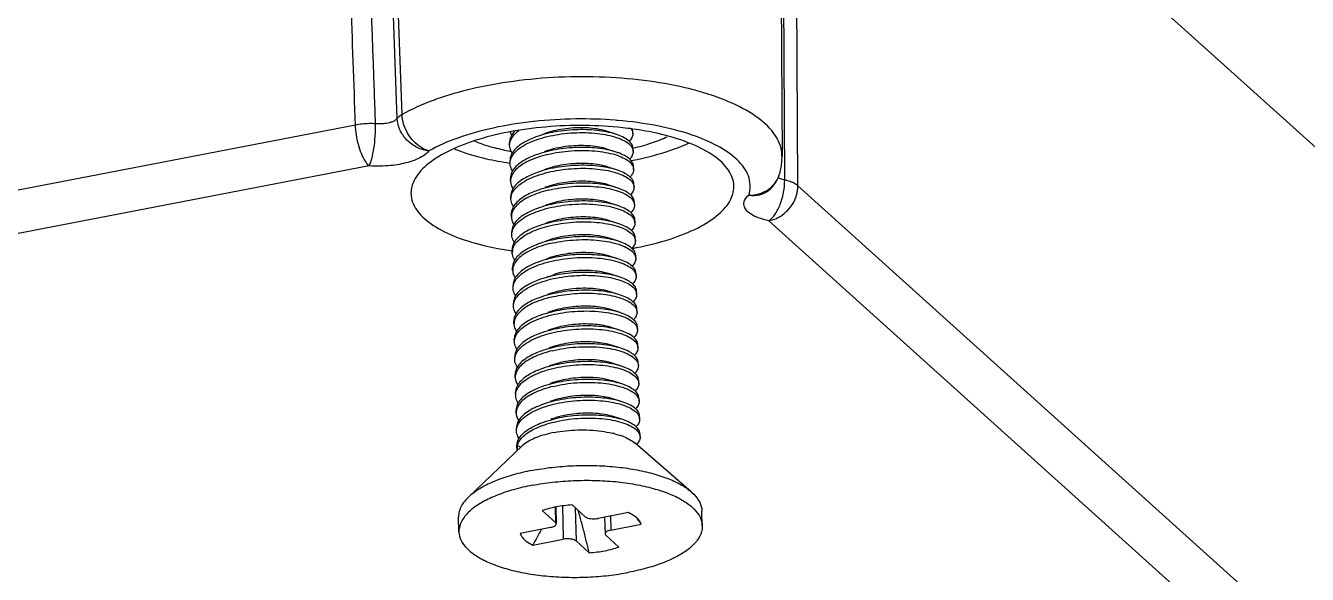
# Model space of a CAD drawing. Header units: millimetres. Extents: x 306 to 1885, y 393 to 1000.
# Drawn here: x 881.48 to 920.96, y 616.7 to 633.63 of the extents above; entities that cross this region are included whole.
import ezdxf

# ---------------------------------------------------------------- set-up
doc = ezdxf.new("R2010")
doc.units = ezdxf.units.MM

# ---------------------------------------------------------------- blocks, each defined once
blk = doc.blocks.new('u51')
at = {"color": 7}
for p, q in [((-60.57, 60.018), (-23.18, 26.302)), ((-61.465, 58.94), (-24.075, 25.224)), ((-61.33, 43.255), (-24.003, 9.597)), ((-10.868, 24.609), (52.656, 36.848)), ((-18.564, 36.363), (-18.159, 35.998)), ((-17.242, 36.175), (-17.646, 36.539)), ((-18.122, 35.441), (-18.135, 35.952)), ((-17.217, 35.148), (-17.242, 36.175)), ((-15.912, 36.301), (-16.847, 36.121)), ((-16.823, 35.095), (-16.847, 36.121)), ((-16.451, 35.763), (-15.516, 35.943)), ((-21.132, 35.71), (-21.121, 35.251)), ((-18.316, 35.838), (-19.251, 35.658)), ((-19.251, 35.658), (-19.203, 35.567)), ((-18.305, 35.405), (-18.316, 35.838)), ((-16.619, 35.129), (-16.631, 35.648)), ((-16.596, 35.134), (-16.607, 35.602)), ((-16.203, 35.238), (-16.607, 35.602)), ((-13.634, 35.891), (-13.623, 35.432)), ((-10.449, 23.35), (53.074, 35.59)), ((-18.854, 35.3), (-17.919, 35.48)), ((-17.525, 35.426), (-17.12, 35.061)), ((-13.925, 34.824), (-15.581, 33.246)), ((-20.79, 34.659), (-19.06, 33.162)), ((-15.435, 33.23), (-15.538, 33.287)), ((-15.439, 33.381), (-15.435, 33.23)), ((-15.425, 33.395), (-15.421, 33.244)), ((-19.215, 32.969), (-19.213, 32.877)), ((-15.41, 32.785), (-15.408, 32.694)), ((-19.202, 32.419), (-19.2, 32.327)), ((-18.679, 32.434), (-18.391, 32.341)), ((-15.397, 32.235), (-15.394, 32.144)), ((-19.189, 31.868), (-19.187, 31.777)), ((-18.665, 31.884), (-18.377, 31.791)), ((-15.383, 31.685), (-15.381, 31.593)), ((-19.176, 31.318), (-19.173, 31.227)), ((-18.652, 31.334), (-18.364, 31.24)), ((-15.37, 31.135), (-15.368, 31.043)), ((-19.162, 30.768), (-19.16, 30.676)), ((-18.639, 30.784), (-18.351, 30.69)), ((-15.357, 30.585), (-15.354, 30.493)), ((-19.149, 30.218), (-19.147, 30.126)), ((-18.625, 30.234), (-18.338, 30.14)), ((-15.343, 30.035), (-15.341, 29.943)), ((-19.136, 29.668), (-19.133, 29.576)), ((-18.612, 29.684), (-18.324, 29.59)), ((-15.33, 29.484), (-15.328, 29.393)), ((-19.122, 29.118), (-19.12, 29.026)), ((-18.599, 29.134), (-18.369, 29.072)), ((-18.599, 29.134), (-18.311, 29.04)), ((-18.311, 29.04), (-18.105, 28.986)), ((-15.317, 28.934), (-15.315, 28.843)), ((-19.109, 28.568), (-19.107, 28.476)), ((-18.586, 28.583), (-18.298, 28.49)), ((-15.304, 28.384), (-15.301, 28.292)), ((-19.096, 28.017), (-19.094, 27.926)), ((-18.572, 28.033), (-18.285, 27.94)), ((-15.3, 27.637), (-15.288, 27.742)), ((-15.29, 27.834), (-15.288, 27.742)), ((-19.083, 27.467), (-19.08, 27.376)), ((-18.559, 27.483), (-18.271, 27.389)), ((-15.277, 27.273), (-15.275, 27.192)), ((-19.069, 26.917), (-19.067, 26.825)), ((-18.546, 26.933), (-18.258, 26.839)), ((-15.27, 27.224), (-15.287, 27.226)), ((-15.264, 26.734), (-15.262, 26.642)), ((-19.056, 26.367), (-19.054, 26.275)), ((-18.532, 26.383), (-18.245, 26.289)), ((-15.25, 26.184), (-15.248, 26.092)), ((-19.043, 25.817), (-19.041, 25.725)), ((-18.519, 25.833), (-18.231, 25.739)), ((-23.195, 25.351), (-23.197, 25.349)), ((-18.506, 25.283), (-18.218, 25.189)), ((-15.237, 25.633), (-15.235, 25.542)), ((-24.075, 25.224), (-24.003, 9.597)), ((-23.669, 25.043), (-23.597, 9.421)), ((-19.029, 25.267), (-19.027, 25.175)), ((-15.224, 25.083), (-15.222, 24.992)), ((-19.016, 24.717), (-19.014, 24.625)), ((-18.493, 24.732), (-18.205, 24.639)), ((-15.196, 24.52), (-15.213, 24.522)), ((-15.211, 24.533), (-15.208, 24.441)), ((-23.508, 8.7), (-23.588, 24.31)), ((-19.003, 24.166), (-19.001, 24.075)), ((-18.479, 24.182), (-18.192, 24.089)), ((-15.197, 23.983), (-15.195, 23.891)), ((-18.99, 23.616), (-18.987, 23.525)), ((-18.466, 23.632), (-18.178, 23.538)), ((-15.952, 23.238), (-15.927, 23.241)), ((-11.882, 23.027), (-11.318, 7.329)), ((-11.734, 23.144), (-11.164, 7.451))]:
    blk.add_line(p, q, dxfattribs=at)
for centre, radius, start, end in [((-27.315, 42.203), 12.84, 330.1641, 332.6315), ((-12.409, 40.504), 8.384, 215.3131, 216.0041), ((-12.502, 40.437), 8.27, 216.0046, 216.5037), ((-12.569, 40.387), 8.186, 216.5039, 216.8218), ((-15.783, 33.235), 0.362, 358.7368, 1.3189), ((-18.907, 32.998), 0.312, 201.8932, 210.0636), ((-17.943, 34.872), 2.06, 248.3206, 249.9159), ((-17.665, 35.778), 3.009, 255.6161, 256.6599), ((-15.771, 32.225), 0.374, 348.0734, 1.5896), ((-18.88, 31.898), 0.312, 201.8821, 210.0365), ((-15.744, 31.125), 0.374, 348.0734, 1.5896), ((-15.704, 29.474), 0.374, 348.0734, 1.5896), ((-18.836, 29.136), 0.288, 201.6256, 205.431), ((-15.798, 27.868), 0.515, 331.8524, 334.5574), ((-15.665, 27.824), 0.374, 348.0734, 1.5896), ((-15.67, 27.275), 0.392, 347.9379, 1.2358), ((-17.126, 16.857), 10.459, 100.0587, 100.9044), ((-15.662, 27.274), 0.385, 345.6015, 347.9217), ((-15.649, 27.182), 0.374, 353.368, 359.3478), ((-15.659, 27.182), 0.384, 359.3305, 1.5277), ((-18.761, 26.946), 0.312, 201.8932, 210.0636), ((-15.625, 26.173), 0.374, 348.0734, 1.5896), ((-18.734, 25.846), 0.312, 201.8821, 210.0365), ((-22.546, 24.59), 0.999, 130.4975, 162.7717), ((-15.598, 25.073), 0.374, 348.0734, 1.5896), ((-17.073, 14.43), 10.186, 100.513, 100.9057), ((-16.548, 16.966), 7.311, 79.0906, 79.6427), ((-17.291, 16.87), 7.391, 103.1867, 103.3484), ((-18.655, 23.66), 0.342, 211.2106, 212.9451), ((-17.449, 35.926), 12.765, 265.1464, 265.5092), ((-18.471, 31.366), 9.41, 253.3476, 255.9626)]:
    blk.add_arc(centre, radius, start, end, dxfattribs=at)
for points, start_tangent, end_tangent in [([(-21.132, 35.71), (-21.107, 35.897), (-20.976, 36.155), (-20.735, 36.402), (-20.392, 36.631), (-19.958, 36.834), (-19.446, 37.006), (-18.871, 37.142)], (-0.020569, 0.999788), (0.981939, 0.189198)), ([(-13.634, 35.891), (-13.641, 35.964), (-13.736, 36.22), (-13.942, 36.463), (-14.253, 36.686), (-14.658, 36.882), (-15.147, 37.045), (-15.703, 37.171), (-16.311, 37.254), (-16.951, 37.294), (-17.604, 37.288), (-18.251, 37.237), (-18.871, 37.142)], (-0.020569, 0.999788), (-0.981939, -0.189198)), ([(-18.132, 36.475), (-18.357, 36.424), (-18.564, 36.363)], (-0.981939, -0.189198), (-0.946684, -0.322163)), ([(-17.646, 36.539), (-17.893, 36.514), (-18.132, 36.475)], (-0.997093, -0.076193), (-0.981939, -0.189198)), ([(-17.646, 36.539), (-17.603, 36.354), (-17.558, 36.168), (-17.512, 35.983), (-17.465, 35.798), (-17.417, 35.614), (-17.368, 35.432), (-17.318, 35.25), (-17.314, 35.235)], (0.224504, -0.974473), (0.272885, -0.962047)), ([(-18.316, 35.838), (-18.236, 35.859), (-18.177, 35.889), (-18.142, 35.925), (-18.135, 35.952)], (0.981939, 0.189198), (0.001647, 0.999999)), ([(-18.135, 35.952), (-18.136, 35.962), (-18.159, 35.998)], (0.001647, 0.999999), (-0.742655, 0.669674)), ([(-17.242, 36.175), (-17.191, 36.144), (-17.119, 36.122), (-17.032, 36.11), (-16.938, 36.109), (-16.847, 36.121)], (0.742655, -0.669674), (0.981939, 0.189198)), ([(-15.516, 35.943), (-15.592, 36.072), (-15.726, 36.193), (-15.912, 36.301)], (-0.335056, 0.942198), (-0.902798, 0.430064)), ([(-15.895, 34.459), (-16.515, 34.364), (-17.162, 34.313), (-17.815, 34.307), (-18.455, 34.346), (-19.063, 34.43), (-19.619, 34.555), (-20.108, 34.718), (-20.514, 34.914), (-20.824, 35.137), (-21.03, 35.38), (-21.126, 35.636), (-21.132, 35.71)], (-0.981939, -0.189198), (-0.020569, 0.999788)), ([(-19.203, 35.567), (-19.174, 35.528), (-19.04, 35.408), (-18.854, 35.3)], (0.566774, -0.823873), (0.902798, -0.430064)), ([(-16.451, 35.763), (-16.53, 35.741), (-16.59, 35.711), (-16.624, 35.676), (-16.631, 35.648)], (-0.981939, -0.189198), (-0.001647, -0.999999)), ([(-16.631, 35.648), (-16.63, 35.638), (-16.607, 35.602)], (-0.001647, -0.999999), (0.742655, -0.669674)), ([(-15.895, 34.459), (-15.32, 34.594), (-14.808, 34.766), (-14.374, 34.97), (-14.031, 35.199), (-13.791, 35.446), (-13.659, 35.704), (-13.634, 35.891)], (0.981939, 0.189198), (-0.020569, 0.999788)), ([(-20.79, 34.659), (-20.813, 34.679), (-21.019, 34.922), (-21.115, 35.178), (-21.121, 35.251)], (-0.756202, 0.654338), (-0.020378, 0.999792)), ([(-17.525, 35.426), (-17.575, 35.456), (-17.647, 35.479), (-17.734, 35.491), (-17.828, 35.491), (-17.919, 35.48)], (-0.742655, 0.669674), (-0.981939, -0.189198)), ([(-16.635, 35.125), (-16.409, 35.176), (-16.203, 35.238)], (0.981939, 0.189198), (0.946684, 0.322163)), ([(-13.925, 34.824), (-13.78, 34.987), (-13.648, 35.245), (-13.623, 35.432)], (0.724402, 0.689378), (-0.020378, 0.999792)), ([(-17.12, 35.061), (-16.874, 35.087), (-16.635, 35.125)], (0.997093, 0.076193), (0.981939, 0.189198)), ([(-15.884, 34), (-15.309, 34.136), (-14.797, 34.308), (-14.363, 34.511), (-14.02, 34.74), (-13.925, 34.824)], (0.981939, 0.189198), (0.724402, 0.689378)), ([(-15.884, 34), (-16.504, 33.905), (-17.151, 33.854), (-17.804, 33.848), (-18.444, 33.888), (-19.052, 33.971), (-19.608, 34.097), (-20.097, 34.26), (-20.503, 34.456), (-20.79, 34.659)], (-0.981939, -0.189198), (-0.756202, 0.654338)), ([(-19.215, 32.969), (-19.181, 33.102), (-19.105, 33.201)], (-0.024835, 0.999692), (0.709316, 0.704891)), ([(-16.574, 32.828), (-16.283, 32.897), (-16.023, 32.984), (-15.803, 33.087), (-15.63, 33.203), (-15.581, 33.246)], (0.981939, 0.189198), (0.724754, 0.689007)), ([(-15.435, 33.23), (-15.501, 33.085), (-15.621, 32.945), (-15.795, 32.813), (-16.017, 32.693), (-16.278, 32.59), (-16.566, 32.507)], (-0.248706, -0.968579), (-0.971679, -0.236305)), ([(-15.421, 33.228), (-15.451, 33.083), (-15.554, 32.921), (-15.724, 32.768), (-15.955, 32.63), (-16.175, 32.535)], (-0.021934, -0.999759), (-0.935138, -0.354285)), ([(-19.197, 32.881), (-19.215, 32.969)], (-0.371672, 0.928364), (-0.024835, 0.999692)), ([(-19.213, 32.877), (-19.197, 32.796), (-19.12, 32.678), (-18.981, 32.569), (-18.786, 32.473), (-18.679, 32.434)], (0.03012, -0.999546), (0.951019, -0.309133)), ([(-16.566, 32.507), (-16.922, 32.437), (-17.299, 32.395), (-17.677, 32.384), (-18.033, 32.401), (-18.36, 32.446), (-18.653, 32.517), (-18.893, 32.611), (-19.069, 32.721), (-19.177, 32.841)], (-0.971679, -0.236305), (-0.500036, 0.866005)), ([(-18.704, 32.958), (-18.891, 33.046), (-19.06, 33.162)], (-0.929159, 0.369681), (-0.755997, 0.654575)), ([(-18.412, 32.864), (-18.65, 32.937)], (-0.968626, 0.248523), (-0.939091, 0.343669)), ([(-16.574, 32.828), (-16.929, 32.776), (-17.299, 32.751), (-17.67, 32.756), (-18.028, 32.79), (-18.359, 32.851)], (-0.981939, -0.189198), (-0.972993, 0.230836)), ([(-15.489, 33.017), (-15.454, 32.956), (-15.41, 32.79), (-15.41, 32.785)], (0.561442, -0.827516), (0.023226, -0.99973)), ([(-15.41, 32.785), (-15.419, 32.696)], (0.023226, -0.99973), (-0.209497, -0.977809)), ([(-19.202, 32.419), (-19.173, 32.541), (-19.089, 32.654)], (-0.018776, 0.999824), (0.714572, 0.699562)), ([(-19.183, 32.332), (-19.202, 32.409), (-19.202, 32.419)], (-0.373407, 0.927668), (-0.018776, 0.999824)), ([(-18.679, 32.434), (-18.54, 32.395), (-18.253, 32.337), (-17.934, 32.302), (-17.594, 32.292), (-17.244, 32.308), (-16.897, 32.349), (-16.564, 32.416)], (0.951019, -0.309133), (0.971679, 0.236305)), ([(-18.391, 32.341), (-18.356, 32.33), (-18.115, 32.274), (-17.838, 32.242), (-17.536, 32.235), (-17.225, 32.254), (-16.917, 32.299), (-16.628, 32.37), (-16.456, 32.428)], (0.950694, -0.31013), (0.934339, 0.356385)), ([(-16.175, 32.535), (-16.239, 32.511), (-16.564, 32.416)], (-0.935138, -0.354285), (-0.971679, -0.236305)), ([(-15.419, 32.696), (-15.442, 32.621), (-15.545, 32.46), (-15.713, 32.31), (-15.944, 32.172), (-16.229, 32.052), (-16.553, 31.957)], (-0.209497, -0.977809), (-0.971679, -0.236305)), ([(-16.162, 31.985), (-15.973, 32.065), (-15.747, 32.193), (-15.574, 32.334), (-15.461, 32.485), (-15.41, 32.64), (-15.408, 32.694)], (0.935107, 0.354366), (-0.026622, 0.999646)), ([(-15.397, 32.235), (-15.413, 32.337), (-15.474, 32.464)], (-0.026622, 0.999646), (-0.556889, 0.830587)), ([(-19.2, 32.327), (-19.184, 32.246), (-19.107, 32.128), (-18.968, 32.019), (-18.772, 31.923), (-18.665, 31.884)], (0.03012, -0.999546), (0.951019, -0.309133)), ([(-19.189, 31.868), (-19.189, 31.87), (-19.154, 32.002), (-19.075, 32.104)], (-0.025258, 0.999681), (0.715063, 0.69906)), ([(-19.155, 32.278), (-19.183, 32.332)], (-0.539886, 0.841738), (-0.373407, 0.927668)), ([(-16.553, 31.957), (-16.904, 31.888), (-17.269, 31.846), (-17.638, 31.833), (-17.994, 31.849), (-18.324, 31.892), (-18.617, 31.96), (-18.857, 32.05), (-19.039, 32.157), (-19.155, 32.278)], (-0.971679, -0.236305), (-0.539886, 0.841738)), ([(-16.551, 31.865), (-16.244, 31.955), (-16.162, 31.985)], (0.971679, 0.236305), (0.935107, 0.354366)), ([(-16.54, 31.407), (-16.232, 31.496), (-15.961, 31.607), (-15.736, 31.734), (-15.563, 31.875), (-15.45, 32.026), (-15.405, 32.147)], (0.971679, 0.236305), (0.20539, 0.97868)), ([(-16.148, 31.434), (-15.959, 31.515), (-15.734, 31.642), (-15.561, 31.784), (-15.448, 31.934), (-15.397, 32.09), (-15.394, 32.144)], (0.935107, 0.354366), (-0.026622, 0.999646)), ([(-19.17, 31.781), (-19.189, 31.868)], (-0.371518, 0.928426), (-0.025258, 0.999681)), ([(-19.186, 31.777), (-19.171, 31.696), (-19.093, 31.578), (-18.955, 31.468), (-18.759, 31.373), (-18.652, 31.334)], (0.03012, -0.999546), (0.951019, -0.309133)), ([(-16.54, 31.407), (-16.894, 31.337), (-17.271, 31.295), (-17.648, 31.283), (-18.004, 31.301), (-18.333, 31.346), (-18.627, 31.417), (-18.868, 31.511), (-19.043, 31.621), (-19.151, 31.741)], (-0.971679, -0.236305), (-0.499649, 0.866228)), ([(-18.665, 31.884), (-18.527, 31.844), (-18.24, 31.787), (-17.92, 31.752), (-17.58, 31.742), (-17.231, 31.758), (-16.884, 31.799), (-16.551, 31.865)], (0.951019, -0.309133), (0.971679, 0.236305)), ([(-18.377, 31.791), (-18.238, 31.752), (-17.98, 31.706), (-17.69, 31.685), (-17.382, 31.69), (-17.071, 31.721), (-16.77, 31.778), (-16.492, 31.859), (-16.443, 31.877)], (0.950356, -0.311166), (0.934514, 0.355927)), ([(-15.392, 31.595), (-15.414, 31.524), (-15.516, 31.362), (-15.683, 31.212), (-15.915, 31.073), (-16.202, 30.952), (-16.526, 30.857)], (-0.209285, -0.977855), (-0.971679, -0.236305)), ([(-16.135, 30.884), (-15.946, 30.965), (-15.72, 31.092), (-15.548, 31.234), (-15.434, 31.384), (-15.384, 31.54), (-15.381, 31.593)], (0.935107, 0.354366), (-0.026622, 0.999646)), ([(-15.46, 31.913), (-15.429, 31.859), (-15.384, 31.693), (-15.383, 31.685)], (0.554944, -0.831888), (0.022543, -0.999746)), ([(-15.383, 31.685), (-15.392, 31.595)], (0.022543, -0.999746), (-0.209285, -0.977855)), ([(-19.175, 31.318), (-19.147, 31.441), (-19.062, 31.554)], (-0.019024, 0.999819), (0.71447, 0.699666)), ([(-19.157, 31.231), (-19.175, 31.309), (-19.175, 31.318)], (-0.373354, 0.927689), (-0.019024, 0.999819)), ([(-19.173, 31.227), (-19.157, 31.146), (-19.08, 31.027), (-18.941, 30.918), (-18.746, 30.822), (-18.639, 30.784)], (0.03012, -0.999546), (0.951019, -0.309133)), ([(-19.129, 31.178), (-19.157, 31.231)], (-0.537561, 0.843225), (-0.373354, 0.927689)), ([(-18.652, 31.334), (-18.514, 31.294), (-18.226, 31.236), (-17.907, 31.202), (-17.567, 31.192), (-17.217, 31.207), (-16.87, 31.249), (-16.537, 31.315)], (0.951019, -0.309133), (0.971679, 0.236305)), ([(-18.364, 31.24), (-18.349, 31.236), (-18.112, 31.178), (-17.838, 31.143), (-17.538, 31.134), (-17.227, 31.15), (-16.918, 31.194), (-16.627, 31.262), (-16.43, 31.327)], (0.950619, -0.310361), (0.934332, 0.356403)), ([(-16.537, 31.315), (-16.23, 31.405), (-16.148, 31.434)], (0.971679, 0.236305), (0.935107, 0.354366)), ([(-15.37, 31.135), (-15.386, 31.237), (-15.448, 31.364)], (-0.026622, 0.999646), (-0.556889, 0.830587)), ([(-19.162, 30.768), (-19.128, 30.901), (-19.049, 31.004)], (-0.02373, 0.999718), (0.715144, 0.698977)), ([(-16.526, 30.857), (-16.877, 30.788), (-17.243, 30.746), (-17.614, 30.733), (-17.97, 30.749), (-18.3, 30.792), (-18.592, 30.86), (-18.832, 30.95), (-19.013, 31.057), (-19.129, 31.178)], (-0.971679, -0.236305), (-0.537561, 0.843225)), ([(-16.524, 30.765), (-16.217, 30.855), (-16.135, 30.884)], (0.971679, 0.236305), (0.935107, 0.354366)), ([(-16.513, 30.307), (-16.206, 30.396), (-15.935, 30.506), (-15.709, 30.634), (-15.537, 30.775), (-15.423, 30.926), (-15.378, 31.047)], (0.971679, 0.236305), (0.20539, 0.97868)), ([(-16.122, 30.334), (-15.933, 30.415), (-15.707, 30.542), (-15.535, 30.683), (-15.421, 30.834), (-15.37, 30.99), (-15.368, 31.043)], (0.935107, 0.354366), (-0.026622, 0.999646)), ([(-15.434, 30.813), (-15.405, 30.764), (-15.357, 30.598), (-15.357, 30.585)], (0.554887, -0.831926), (0.021636, -0.999766)), ([(-19.143, 30.681), (-19.162, 30.768)], (-0.371985, 0.928239), (-0.02373, 0.999718)), ([(-19.16, 30.676), (-19.144, 30.596), (-19.067, 30.477), (-18.928, 30.368), (-18.733, 30.272), (-18.625, 30.234)], (0.03012, -0.999546), (0.951019, -0.309133)), ([(-19.149, 30.218), (-19.119, 30.343), (-19.036, 30.453)], (-0.021225, 0.999775), (0.714656, 0.699476)), ([(-19.121, 30.637), (-19.143, 30.681)], (-0.512022, 0.858972), (-0.371985, 0.928239)), ([(-16.513, 30.307), (-16.866, 30.237), (-17.239, 30.195), (-17.611, 30.183), (-17.963, 30.199), (-18.294, 30.243), (-18.59, 30.314), (-18.833, 30.407), (-19.011, 30.516), (-19.121, 30.637)], (-0.971679, -0.236305), (-0.512022, 0.858972)), ([(-18.639, 30.784), (-18.5, 30.744), (-18.213, 30.686), (-17.894, 30.651), (-17.554, 30.642), (-17.204, 30.657), (-16.857, 30.699), (-16.524, 30.765)], (0.951019, -0.309133), (0.971679, 0.236305)), ([(-18.351, 30.69), (-18.233, 30.657), (-17.978, 30.609), (-17.69, 30.586), (-17.384, 30.588), (-17.072, 30.617), (-16.77, 30.672), (-16.49, 30.751), (-16.417, 30.777)], (0.950453, -0.310869), (0.934488, 0.355994)), ([(-15.365, 30.495), (-15.385, 30.429), (-15.484, 30.268), (-15.652, 30.115), (-15.885, 29.974), (-16.174, 29.852), (-16.5, 29.756)], (-0.208912, -0.977934), (-0.971679, -0.236305)), ([(-16.108, 29.784), (-15.919, 29.864), (-15.694, 29.992), (-15.521, 30.133), (-15.408, 30.284), (-15.357, 30.439), (-15.355, 30.493)], (0.935107, 0.354366), (-0.026622, 0.999646)), ([(-15.357, 30.585), (-15.365, 30.495)], (0.021636, -0.999766), (-0.208912, -0.977934)), ([(-19.13, 30.131), (-19.149, 30.213), (-19.149, 30.218)], (-0.372764, 0.927926), (-0.021225, 0.999775)), ([(-19.146, 30.126), (-19.131, 30.046), (-19.054, 29.927), (-18.915, 29.818), (-18.719, 29.722), (-18.612, 29.684)], (0.03012, -0.999546), (0.951019, -0.309133)), ([(-19.106, 30.083), (-19.13, 30.131)], (-0.523222, 0.852196), (-0.372764, 0.927926)), ([(-16.5, 29.756), (-16.851, 29.687), (-17.222, 29.645), (-17.596, 29.633), (-17.954, 29.649), (-18.282, 29.693), (-18.572, 29.762), (-18.812, 29.853), (-18.992, 29.961), (-19.106, 30.083)], (-0.971679, -0.236305), (-0.523222, 0.852196)), ([(-18.625, 30.234), (-18.487, 30.194), (-18.2, 30.136), (-17.881, 30.101), (-17.54, 30.091), (-17.191, 30.107), (-16.844, 30.149), (-16.511, 30.215)], (0.951019, -0.309133), (0.971679, 0.236305)), ([(-18.338, 30.14), (-18.109, 30.082), (-17.837, 30.045), (-17.539, 30.033), (-17.229, 30.048), (-16.919, 30.088), (-16.625, 30.154), (-16.403, 30.227)], (0.95046, -0.310847), (0.934349, 0.35636)), ([(-16.511, 30.215), (-16.204, 30.304), (-16.122, 30.334)], (0.971679, 0.236305), (0.935107, 0.354366)), ([(-15.42, 30.263), (-15.383, 30.196), (-15.343, 30.035)], (0.555306, -0.831646), (0.024318, -0.999704)), ([(-15.343, 30.035), (-15.352, 29.945)], (0.024318, -0.999704), (-0.209741, -0.977757)), ([(-19.136, 29.668), (-19.102, 29.799), (-19.022, 29.903)], (-0.022904, 0.999738), (0.715168, 0.698953)), ([(-19.117, 29.581), (-19.136, 29.666), (-19.136, 29.668)], (-0.372234, 0.928139), (-0.022904, 0.999738)), ([(-18.612, 29.684), (-18.474, 29.644), (-18.187, 29.586), (-17.867, 29.551), (-17.527, 29.541), (-17.178, 29.557), (-16.83, 29.598), (-16.498, 29.665)], (0.951019, -0.309133), (0.971679, 0.236305)), ([(-18.324, 29.59), (-18.228, 29.562), (-17.976, 29.512), (-17.691, 29.487), (-17.386, 29.486), (-17.074, 29.513), (-16.77, 29.565), (-16.487, 29.642), (-16.39, 29.677)], (0.950558, -0.310548), (0.934448, 0.356101)), ([(-16.498, 29.665), (-16.19, 29.754), (-16.108, 29.784)], (0.971679, 0.236305), (0.935107, 0.354366)), ([(-15.352, 29.945), (-15.377, 29.867), (-15.481, 29.707), (-15.651, 29.555), (-15.883, 29.419), (-16.164, 29.301), (-16.487, 29.206)], (-0.209741, -0.977757), (-0.971679, -0.236305)), ([(-16.095, 29.234), (-15.906, 29.314), (-15.681, 29.442), (-15.508, 29.583), (-15.394, 29.734), (-15.344, 29.889), (-15.341, 29.943)], (0.935107, 0.354366), (-0.026622, 0.999646)), ([(-15.33, 29.484), (-15.347, 29.586), (-15.408, 29.714)], (-0.026622, 0.999646), (-0.556889, 0.830587)), ([(-19.133, 29.576), (-19.13, 29.543), (-19.082, 29.429), (-18.978, 29.321), (-18.821, 29.223), (-18.616, 29.139), (-18.599, 29.134)], (0.018176, -0.999835), (0.951069, -0.308978)), ([(-19.122, 29.118), (-19.122, 29.138), (-19.08, 29.265), (-19.009, 29.353)], (-0.031888, 0.999491), (0.713761, 0.700389)), ([(-19.094, 29.534), (-19.117, 29.581)], (-0.518123, 0.855306), (-0.372234, 0.928139)), ([(-16.487, 29.206), (-16.839, 29.137), (-17.21, 29.095), (-17.579, 29.083), (-17.93, 29.098), (-18.261, 29.142), (-18.558, 29.212), (-18.802, 29.304), (-18.981, 29.413), (-19.094, 29.534)], (-0.971679, -0.236305), (-0.518123, 0.855306)), ([(-16.484, 29.115), (-16.177, 29.204), (-16.095, 29.234)], (0.971679, 0.236305), (0.935107, 0.354366)), ([(-16.473, 28.656), (-16.166, 28.746), (-15.895, 28.856), (-15.669, 28.983), (-15.497, 29.125), (-15.383, 29.275), (-15.338, 29.397)], (0.971679, 0.236305), (0.20539, 0.97868)), ([(-16.082, 28.684), (-15.893, 28.764), (-15.667, 28.892), (-15.495, 29.033), (-15.381, 29.184), (-15.33, 29.339), (-15.328, 29.393)], (0.935107, 0.354366), (-0.026622, 0.999646)), ([(-19.103, 29.03), (-19.122, 29.118)], (-0.368466, 0.929641), (-0.031888, 0.999491)), ([(-19.12, 29.026), (-19.104, 28.945), (-19.027, 28.827), (-18.888, 28.718), (-18.693, 28.622), (-18.586, 28.583)], (0.03012, -0.999546), (0.951019, -0.309133)), ([(-18.358, 28.613), (-18.626, 28.688), (-18.845, 28.783), (-19.002, 28.892), (-19.096, 29.012)], (-0.976882, 0.213778), (-0.429371, 0.903128)), ([(-18.369, 29.072), (-18.087, 29.024), (-17.78, 28.997), (-17.456, 28.992), (-17.125, 29.01), (-16.798, 29.051), (-16.484, 29.115)], (0.976882, -0.213778), (0.971679, 0.236305)), ([(-18.105, 28.986), (-17.837, 28.947), (-17.541, 28.933), (-17.231, 28.945), (-16.921, 28.983), (-16.625, 29.047), (-16.377, 29.127)], (0.980212, -0.197949), (0.934391, 0.356248)), ([(-15.326, 28.845), (-15.351, 28.765), (-15.456, 28.605), (-15.626, 28.455), (-15.855, 28.319), (-16.138, 28.201), (-16.46, 28.106)], (-0.209782, -0.977748), (-0.971679, -0.236305)), ([(-16.069, 28.134), (-15.88, 28.214), (-15.654, 28.342), (-15.481, 28.483), (-15.368, 28.633), (-15.317, 28.789), (-15.315, 28.843)], (0.935107, 0.354366), (-0.026622, 0.999646)), ([(-15.394, 29.163), (-15.356, 29.096), (-15.317, 28.934)], (0.555332, -0.831629), (0.024533, -0.999699)), ([(-15.317, 28.934), (-15.317, 28.932), (-15.326, 28.845)], (0.024533, -0.999699), (-0.209782, -0.977748)), ([(-19.109, 28.568), (-19.078, 28.694), (-18.996, 28.803)], (-0.019748, 0.999805), (0.715034, 0.69909)), ([(-19.09, 28.481), (-19.109, 28.56), (-19.109, 28.568)], (-0.373149, 0.927771), (-0.019748, 0.999805)), ([(-19.107, 28.476), (-19.091, 28.395), (-19.014, 28.277), (-18.875, 28.167), (-18.68, 28.072), (-18.572, 28.033)], (0.03012, -0.999546), (0.951019, -0.309133)), ([(-19.064, 28.428), (-19.09, 28.481)], (-0.5353, 0.844662), (-0.373149, 0.927771)), ([(-16.46, 28.106), (-16.811, 28.037), (-17.18, 27.995), (-17.545, 27.982), (-17.898, 27.998), (-18.229, 28.04), (-18.525, 28.109), (-18.768, 28.2), (-18.948, 28.307), (-19.064, 28.428)], (-0.971679, -0.236305), (-0.5353, 0.844662)), ([(-18.586, 28.583), (-18.447, 28.543), (-18.16, 28.486), (-17.841, 28.451), (-17.501, 28.441), (-17.151, 28.457), (-16.804, 28.498), (-16.471, 28.565)], (0.951019, -0.309133), (0.971679, 0.236305)), ([(-16.473, 28.656), (-16.784, 28.593), (-17.113, 28.552), (-17.448, 28.533), (-17.774, 28.538), (-18.079, 28.566), (-18.358, 28.613)], (-0.971679, -0.236305), (-0.976882, 0.213778)), ([(-18.298, 28.49), (-18.222, 28.467), (-17.974, 28.416), (-17.691, 28.388), (-17.387, 28.385), (-17.075, 28.409), (-16.77, 28.459), (-16.485, 28.534), (-16.364, 28.577)], (0.950646, -0.310276), (0.934403, 0.356217)), ([(-16.471, 28.565), (-16.164, 28.654), (-16.082, 28.684)], (0.971679, 0.236305), (0.935107, 0.354366)), ([(-15.381, 28.613), (-15.35, 28.56), (-15.304, 28.395), (-15.304, 28.384)], (0.554939, -0.831891), (0.022121, -0.999755)), ([(-19.096, 28.017), (-19.063, 28.148), (-18.983, 28.253)], (-0.023916, 0.999714), (0.714944, 0.699181)), ([(-16.458, 28.014), (-16.151, 28.104), (-16.069, 28.134)], (0.971679, 0.236305), (0.935107, 0.354366)), ([(-15.312, 28.294), (-15.332, 28.229), (-15.43, 28.068), (-15.598, 27.915), (-15.832, 27.773), (-16.121, 27.652), (-16.447, 27.556)], (-0.209134, -0.977887), (-0.971679, -0.236305)), ([(-16.055, 27.583), (-15.866, 27.664), (-15.641, 27.791), (-15.468, 27.933), (-15.355, 28.083), (-15.304, 28.239), (-15.302, 28.292)], (0.935107, 0.354366), (-0.026622, 0.999646)), ([(-15.29, 27.834), (-15.307, 27.936), (-15.368, 28.063)], (-0.026622, 0.999646), (-0.556889, 0.830587)), ([(-15.304, 28.384), (-15.312, 28.294)], (0.022121, -0.999755), (-0.209134, -0.977887)), ([(-19.077, 27.93), (-19.096, 28.017)], (-0.371973, 0.928243), (-0.023916, 0.999714)), ([(-19.093, 27.926), (-19.078, 27.845), (-19, 27.727), (-18.862, 27.617), (-18.666, 27.522), (-18.559, 27.483)], (0.03012, -0.999546), (0.951019, -0.309133)), ([(-19.083, 27.467), (-19.053, 27.591), (-18.969, 27.703)], (-0.018463, 0.99983), (0.714873, 0.699254)), ([(-19.057, 27.889), (-19.077, 27.93)], (-0.504019, 0.863692), (-0.371973, 0.928243)), ([(-16.447, 27.556), (-16.802, 27.486), (-17.18, 27.444), (-17.558, 27.432), (-17.915, 27.45), (-18.24, 27.495), (-18.53, 27.565), (-18.77, 27.658), (-18.947, 27.767), (-19.057, 27.889)], (-0.971679, -0.236305), (-0.504019, 0.863692)), ([(-18.572, 28.033), (-18.434, 27.993), (-18.147, 27.935), (-17.828, 27.901), (-17.487, 27.891), (-17.138, 27.907), (-16.791, 27.948), (-16.458, 28.014)], (0.951019, -0.309133), (0.971679, 0.236305)), ([(-18.285, 27.94), (-18.101, 27.891), (-17.836, 27.85), (-17.542, 27.833), (-17.232, 27.842), (-16.922, 27.878), (-16.624, 27.94), (-16.353, 28.026), (-16.35, 28.026)], (0.950275, -0.311413), (0.934462, 0.356062)), ([(-15.333, 27.647), (-15.298, 27.746)], (0.429436, 0.903097), (0.20539, 0.97868)), ([(-19.064, 27.38), (-19.082, 27.457), (-19.083, 27.467)], (-0.373472, 0.927642), (-0.018463, 0.99983)), ([(-19.08, 27.376), (-19.064, 27.295), (-18.987, 27.176), (-18.848, 27.067), (-18.653, 26.971), (-18.546, 26.933)], (0.03012, -0.999546), (0.951019, -0.309133)), ([(-19.035, 27.326), (-19.064, 27.38)], (-0.542925, 0.839781), (-0.373472, 0.927642)), ([(-16.433, 27.006), (-16.784, 26.937), (-17.151, 26.895), (-17.516, 26.882), (-17.87, 26.897), (-18.2, 26.94), (-18.495, 27.008), (-18.737, 27.098), (-18.918, 27.205), (-19.035, 27.326)], (-0.971679, -0.236305), (-0.542925, 0.839781)), ([(-18.559, 27.483), (-18.421, 27.443), (-18.133, 27.385), (-17.814, 27.351), (-17.474, 27.341), (-17.124, 27.356), (-16.777, 27.398), (-16.444, 27.464)], (0.951019, -0.309133), (0.971679, 0.236305)), ([(-18.271, 27.389), (-18.216, 27.373), (-17.972, 27.319), (-17.692, 27.289), (-17.389, 27.284), (-17.077, 27.305), (-16.771, 27.353), (-16.483, 27.426), (-16.337, 27.476)], (0.950698, -0.310118), (0.934365, 0.356318)), ([(-16.444, 27.464), (-16.137, 27.554), (-16.055, 27.583)], (0.971679, 0.236305), (0.935107, 0.354366)), ([(-16.433, 27.006), (-16.126, 27.095), (-15.855, 27.205), (-15.63, 27.333), (-15.457, 27.474), (-15.344, 27.625)], (0.971679, 0.236305), (0.471584, 0.881821)), ([(-16.042, 27.033), (-15.881, 27.101), (-15.662, 27.219), (-15.488, 27.35), (-15.367, 27.491), (-15.3, 27.637)], (0.935076, 0.354446), (0.248706, 0.968579)), ([(-15.355, 27.513), (-15.345, 27.498), (-15.282, 27.339), (-15.277, 27.284)], (0.555841, -0.831289), (0.021831, -0.999762)), ([(-19.105, 27.127), (-20.14, 26.865), (-21.001, 26.514), (-21.635, 26.097), (-22.01, 25.634), (-22.103, 25.197)], (-0.981939, -0.189198), (0.053015, -0.998594)), ([(-19.069, 26.917), (-19.035, 27.05), (-18.956, 27.153)], (-0.024835, 0.999692), (0.715042, 0.699081)), ([(-19.05, 26.83), (-19.069, 26.917)], (-0.371672, 0.928364), (-0.024835, 0.999692)), ([(-18.546, 26.933), (-18.407, 26.893), (-18.12, 26.835), (-17.801, 26.8), (-17.461, 26.79), (-17.111, 26.806), (-16.764, 26.848), (-16.431, 26.914)], (0.951019, -0.309133), (0.971679, 0.236305)), ([(-18.258, 26.839), (-18.097, 26.795), (-17.835, 26.752), (-17.543, 26.733), (-17.234, 26.74), (-16.923, 26.774), (-16.624, 26.833), (-16.349, 26.917), (-16.324, 26.926)], (0.950289, -0.311369), (0.934532, 0.355878)), ([(-16.431, 26.914), (-16.14, 26.998), (-16.042, 27.033)], (0.971679, 0.236305), (0.935076, 0.354446)), ([(-15.289, 27.178), (-15.355, 27.033), (-15.475, 26.894), (-15.649, 26.762), (-15.871, 26.642), (-16.132, 26.539), (-16.42, 26.456)], (-0.248706, -0.968579), (-0.971679, -0.236305)), ([(-16.029, 26.483), (-15.84, 26.564), (-15.614, 26.691), (-15.442, 26.832), (-15.328, 26.983), (-15.277, 27.139)], (0.935107, 0.354366), (0.115856, 0.993266)), ([(-15.341, 26.962), (-15.308, 26.904), (-15.264, 26.738), (-15.264, 26.734)], (0.55501, -0.831844), (0.023226, -0.99973)), ([(-12.158, 25.438), (-12.162, 25.538), (-12.362, 26.007), (-12.835, 26.434), (-13.564, 26.802), (-14.493, 27.082), (-15.27, 27.224)], (0.024798, 0.999692), (-0.990283, 0.139065)), ([(-19.067, 26.825), (-19.051, 26.745), (-18.974, 26.626), (-18.835, 26.517), (-18.64, 26.421), (-18.532, 26.383)], (0.03012, -0.999546), (0.951019, -0.309133)), ([(-19.056, 26.367), (-19.027, 26.49), (-18.943, 26.602)], (-0.018776, 0.999824), (0.714572, 0.699562)), ([(-16.42, 26.456), (-16.775, 26.386), (-17.153, 26.344), (-17.531, 26.332), (-17.887, 26.35), (-18.214, 26.394), (-18.507, 26.466), (-18.747, 26.559), (-18.923, 26.669), (-19.031, 26.79)], (-0.971679, -0.236305), (-0.500036, 0.866005)), ([(-16.418, 26.364), (-16.111, 26.453), (-16.029, 26.483)], (0.971679, 0.236305), (0.935107, 0.354366)), ([(-15.272, 26.644), (-15.296, 26.569), (-15.399, 26.408), (-15.567, 26.258), (-15.798, 26.12), (-16.083, 26.001), (-16.407, 25.905)], (-0.209497, -0.977809), (-0.971679, -0.236305)), ([(-16.015, 25.933), (-15.826, 26.013), (-15.601, 26.141), (-15.428, 26.282), (-15.315, 26.433), (-15.264, 26.588), (-15.262, 26.642)], (0.935107, 0.354366), (-0.026622, 0.999646)), ([(-15.264, 26.734), (-15.272, 26.644)], (0.023226, -0.99973), (-0.209497, -0.977809)), ([(-23.18, 26.302), (-23.459, 26.204), (-23.71, 26.028), (-23.908, 25.79), (-24.033, 25.513), (-24.075, 25.224)], (-0.981939, -0.189198), (0.006643, -0.999978)), ([(-23.18, 26.302), (-23.372, 26.099), (-23.533, 25.789), (-23.627, 25.471)], (-0.813851, -0.581074), (-0.206169, -0.978516)), ([(-23.18, 26.302), (-22.851, 26.205), (-22.623, 26.091), (-22.484, 25.968), (-22.418, 25.832), (-22.436, 25.675), (-22.568, 25.507)], (0.977193, -0.212354), (-0.759574, -0.650421)), ([(-19.037, 26.28), (-19.056, 26.357), (-19.056, 26.367)], (-0.373407, 0.927668), (-0.018776, 0.999824)), ([(-19.053, 26.275), (-19.038, 26.195), (-18.961, 26.076), (-18.822, 25.967), (-18.626, 25.871), (-18.519, 25.833)], (0.03012, -0.999546), (0.951019, -0.309133)), ([(-19.009, 26.226), (-19.037, 26.28)], (-0.539886, 0.841738), (-0.373407, 0.927668)), ([(-16.407, 25.905), (-16.758, 25.836), (-17.123, 25.795), (-17.492, 25.782), (-17.848, 25.797), (-18.178, 25.84), (-18.471, 25.909), (-18.711, 25.998), (-18.893, 26.105), (-19.009, 26.226)], (-0.971679, -0.236305), (-0.539886, 0.841738)), ([(-18.532, 26.383), (-18.394, 26.343), (-18.107, 26.285), (-17.788, 26.25), (-17.448, 26.24), (-17.098, 26.256), (-16.751, 26.298), (-16.418, 26.364)], (0.951019, -0.309133), (0.971679, 0.236305)), ([(-18.245, 26.289), (-18.21, 26.278), (-17.969, 26.223), (-17.692, 26.19), (-17.39, 26.183), (-17.079, 26.202), (-16.771, 26.247), (-16.482, 26.318), (-16.31, 26.376)], (0.950694, -0.31013), (0.934339, 0.356385)), ([(-16.394, 25.355), (-16.086, 25.445), (-15.815, 25.555), (-15.59, 25.683), (-15.417, 25.824), (-15.304, 25.974), (-15.259, 26.096)], (0.971679, 0.236305), (0.20539, 0.97868)), ([(-16.002, 25.383), (-15.813, 25.463), (-15.588, 25.591), (-15.415, 25.732), (-15.302, 25.883), (-15.251, 26.038), (-15.248, 26.092)], (0.935107, 0.354366), (-0.026622, 0.999646)), ([(-15.251, 26.184), (-15.267, 26.285), (-15.328, 26.413)], (-0.026622, 0.999646), (-0.556889, 0.830587)), ([(-19.043, 25.817), (-19.043, 25.819), (-19.008, 25.951), (-18.929, 26.052)], (-0.025258, 0.999681), (0.715063, 0.69906)), ([(-19.024, 25.729), (-19.043, 25.817)], (-0.371518, 0.928426), (-0.025258, 0.999681)), ([(-19.04, 25.725), (-19.025, 25.645), (-18.947, 25.526), (-18.809, 25.417), (-18.613, 25.321), (-18.506, 25.283)], (0.03012, -0.999546), (0.951019, -0.309133)), ([(-16.394, 25.355), (-16.748, 25.286), (-17.125, 25.244), (-17.502, 25.232), (-17.858, 25.249), (-18.187, 25.294), (-18.481, 25.366), (-18.722, 25.46), (-18.897, 25.569), (-19.004, 25.69)], (-0.971679, -0.236305), (-0.499649, 0.866228)), ([(-18.519, 25.833), (-18.381, 25.793), (-18.094, 25.735), (-17.774, 25.7), (-17.434, 25.69), (-17.085, 25.706), (-16.737, 25.747), (-16.405, 25.814)], (0.951019, -0.309133), (0.971679, 0.236305)), ([(-18.231, 25.739), (-18.092, 25.7), (-17.833, 25.655), (-17.544, 25.634), (-17.236, 25.638), (-16.925, 25.669), (-16.623, 25.726), (-16.346, 25.808), (-16.297, 25.826)], (0.950356, -0.311166), (0.934514, 0.355927)), ([(-16.405, 25.814), (-16.097, 25.903), (-16.015, 25.933)], (0.971679, 0.236305), (0.935107, 0.354366)), ([(-15.314, 25.862), (-15.283, 25.808), (-15.237, 25.641), (-15.237, 25.633)], (0.554944, -0.831888), (0.022543, -0.999746)), ([(-23.627, 25.471), (-23.637, 25.419), (-23.669, 25.043)], (-0.206169, -0.978516), (0.023635, -0.999721)), ([(-23.175, 25.33), (-23.356, 25.16)], (-0.816298, -0.577631), (-0.623863, -0.781533)), ([(-22.568, 25.507), (-22.908, 25.497), (-23.195, 25.351)], (-0.985211, 0.171347), (-0.761361, -0.648328)), ([(-22.568, 25.507), (-22.87, 25.472), (-23.141, 25.353), (-23.175, 25.33)], (-0.999569, 0.029343), (-0.816298, -0.577631)), ([(-22.568, 25.507), (-22.575, 24.989), (-22.271, 24.486), (-21.673, 24.034), (-20.816, 23.656), (-19.747, 23.375), (-18.529, 23.207)], (-0.2965, -0.955033), (0.996414, -0.084614)), ([(-19.029, 25.267), (-19.001, 25.389), (-18.916, 25.502)], (-0.019024, 0.999819), (0.71447, 0.699666)), ([(-18.506, 25.283), (-18.368, 25.243), (-18.08, 25.185), (-17.761, 25.15), (-17.421, 25.14), (-17.071, 25.156), (-16.724, 25.197), (-16.391, 25.264)], (0.951019, -0.309133), (0.971679, 0.236305)), ([(-18.218, 25.189), (-18.203, 25.184), (-17.966, 25.127), (-17.692, 25.092), (-17.392, 25.082), (-17.081, 25.099), (-16.772, 25.142), (-16.48, 25.21), (-16.284, 25.276)], (0.950619, -0.310361), (0.934332, 0.356403)), ([(-16.391, 25.264), (-16.084, 25.353), (-16.002, 25.383)], (0.971679, 0.236305), (0.935107, 0.354366)), ([(-15.246, 25.544), (-15.268, 25.472), (-15.37, 25.311), (-15.537, 25.16), (-15.769, 25.021), (-16.056, 24.901), (-16.38, 24.805)], (-0.209285, -0.977855), (-0.971679, -0.236305)), ([(-15.989, 24.833), (-15.8, 24.913), (-15.574, 25.041), (-15.402, 25.182), (-15.288, 25.333), (-15.238, 25.488), (-15.235, 25.542)], (0.935107, 0.354366), (-0.026622, 0.999646)), ([(-15.224, 25.083), (-15.24, 25.185), (-15.302, 25.313)], (-0.026622, 0.999646), (-0.556889, 0.830587)), ([(-15.237, 25.633), (-15.246, 25.544)], (0.022543, -0.999746), (-0.209285, -0.977855)), ([(-15.157, 23.567), (-14.122, 23.83), (-13.26, 24.181), (-12.627, 24.598), (-12.252, 25.061), (-12.158, 25.438)], (0.981939, 0.189198), (0.024798, 0.999692)), ([(-24.075, 25.224), (-23.973, 25.153), (-23.836, 25.092), (-23.669, 25.043)], (0.738664, -0.674074), (0.974083, -0.226191)), ([(-23.669, 25.043), (-23.546, 25.009), (-23.464, 24.97)], (0.982124, -0.188233), (0.843072, -0.537801)), ([(-23.501, 24.887), (-23.55, 24.694), (-23.579, 24.502), (-23.588, 24.31)], (-0.2965, -0.955033), (0.0051, -0.999987)), ([(-23.356, 25.16), (-23.492, 24.913), (-23.501, 24.887)], (-0.623863, -0.781533), (-0.295752, -0.955265)), ([(-22.103, 25.197), (-22.1, 25.157), (-21.9, 24.688), (-21.426, 24.261), (-20.698, 23.893), (-19.769, 23.613), (-18.996, 23.471)], (0.053015, -0.998594), (0.990227, -0.139466)), ([(-19.011, 25.18), (-19.029, 25.257), (-19.029, 25.267)], (-0.373354, 0.927689), (-0.019024, 0.999819)), ([(-19.027, 25.175), (-19.011, 25.094), (-18.934, 24.976), (-18.795, 24.867), (-18.6, 24.771), (-18.493, 24.732)], (0.03012, -0.999546), (0.951019, -0.309133)), ([(-19.016, 24.717), (-18.982, 24.849), (-18.903, 24.952)], (-0.02373, 0.999718), (0.715144, 0.698977)), ([(-18.983, 25.127), (-19.011, 25.18)], (-0.537561, 0.843225), (-0.373354, 0.927689)), ([(-16.38, 24.805), (-16.731, 24.736), (-17.097, 24.694), (-17.468, 24.681), (-17.824, 24.697), (-18.154, 24.74), (-18.446, 24.809), (-18.685, 24.898), (-18.867, 25.006), (-18.983, 25.127)], (-0.971679, -0.236305), (-0.537561, 0.843225)), ([(-16.367, 24.255), (-16.06, 24.345), (-15.789, 24.455), (-15.563, 24.582), (-15.391, 24.723), (-15.277, 24.874), (-15.232, 24.996)], (0.971679, 0.236305), (0.20539, 0.97868)), ([(-15.976, 24.282), (-15.787, 24.363), (-15.561, 24.491), (-15.389, 24.632), (-15.275, 24.782), (-15.224, 24.938), (-15.222, 24.992)], (0.935107, 0.354366), (-0.026622, 0.999646)), ([(-18.997, 24.629), (-19.016, 24.717)], (-0.371985, 0.928239), (-0.02373, 0.999718)), ([(-19.014, 24.625), (-18.998, 24.544), (-18.921, 24.426), (-18.782, 24.316), (-18.587, 24.221), (-18.479, 24.182)], (0.03012, -0.999546), (0.951019, -0.309133)), ([(-18.975, 24.585), (-18.997, 24.629)], (-0.512022, 0.858972), (-0.371985, 0.928239)), ([(-16.367, 24.255), (-16.72, 24.186), (-17.093, 24.144), (-17.465, 24.131), (-17.817, 24.148), (-18.148, 24.192), (-18.444, 24.262), (-18.687, 24.355), (-18.865, 24.464), (-18.975, 24.585)], (-0.971679, -0.236305), (-0.512022, 0.858972)), ([(-18.493, 24.732), (-18.354, 24.692), (-18.067, 24.635), (-17.748, 24.6), (-17.408, 24.59), (-17.058, 24.606), (-16.711, 24.647), (-16.378, 24.713)], (0.951019, -0.309133), (0.971679, 0.236305)), ([(-18.205, 24.639), (-18.087, 24.605), (-17.832, 24.558), (-17.544, 24.534), (-17.238, 24.536), (-16.926, 24.565), (-16.623, 24.62), (-16.344, 24.699), (-16.271, 24.726)], (0.950453, -0.310869), (0.934488, 0.355994)), ([(-16.378, 24.713), (-16.071, 24.803), (-15.989, 24.833)], (0.971679, 0.236305), (0.935107, 0.354366)), ([(-15.288, 24.762), (-15.259, 24.713), (-15.211, 24.546), (-15.211, 24.533)], (0.554887, -0.831926), (0.021636, -0.999766)), ([(-15.211, 24.533), (-15.219, 24.443)], (0.021636, -0.999766), (-0.208912, -0.977934)), ([(-13.505, 24.086), (-13.572, 24.113), (-14.482, 24.388), (-15.196, 24.52)], (-0.926335, 0.376702), (-0.989593, 0.143893)), ([(-12.71, 24.147), (-12.541, 24.297), (-12.313, 24.415), (-12.061, 24.501), (-11.801, 24.561), (-11.526, 24.599), (-11.216, 24.617), (-10.868, 24.609)], (0.610052, 0.792362), (0.997588, -0.06941)), ([(-10.868, 24.609), (-10.95, 24.39), (-11.016, 24.067), (-11.056, 23.688), (-11.065, 23.309)], (-0.513661, -0.857993), (0.014443, -0.999896)), ([(-10.868, 24.609), (-10.746, 24.455), (-10.633, 24.229), (-10.54, 23.951), (-10.477, 23.648), (-10.449, 23.35)], (0.742655, -0.669674), (0.031458, -0.999505)), ([(-23.586, 24.31), (-23.558, 24.069), (-23.269, 23.521), (-22.684, 23.018), (-21.832, 22.583), (-21.168, 22.351)], (0.003873, -0.999993), (0.957864, -0.287222)), ([(-19, 24.432), (-20.014, 24.175), (-20.707, 23.906)], (-0.981939, -0.189198), (-0.905268, -0.42484)), ([(-19.003, 24.166), (-18.973, 24.292), (-18.89, 24.402)], (-0.021225, 0.999775), (0.714656, 0.699476)), ([(-18.984, 24.079), (-19.003, 24.161), (-19.003, 24.166)], (-0.372764, 0.927926), (-0.021225, 0.999775)), ([(-18.479, 24.182), (-18.341, 24.142), (-18.054, 24.084), (-17.735, 24.05), (-17.394, 24.04), (-17.045, 24.056), (-16.698, 24.097), (-16.365, 24.163)], (0.951019, -0.309133), (0.971679, 0.236305)), ([(-18.192, 24.089), (-17.963, 24.031), (-17.691, 23.994), (-17.393, 23.982), (-17.083, 23.996), (-16.773, 24.037), (-16.479, 24.103), (-16.257, 24.175)], (0.95046, -0.310847), (0.934349, 0.35636)), ([(-16.365, 24.163), (-16.058, 24.253), (-15.976, 24.282)], (0.971679, 0.236305), (0.935107, 0.354366)), ([(-15.219, 24.443), (-15.239, 24.378), (-15.338, 24.216), (-15.505, 24.063), (-15.739, 23.922), (-16.028, 23.801), (-16.354, 23.705)], (-0.208912, -0.977934), (-0.971679, -0.236305)), ([(-15.962, 23.732), (-15.773, 23.813), (-15.548, 23.94), (-15.375, 24.082), (-15.262, 24.232), (-15.211, 24.388), (-15.209, 24.441)], (0.935107, 0.354366), (-0.026622, 0.999646)), ([(-15.927, 23.241), (-14.693, 23.441), (-13.597, 23.75), (-12.71, 24.147)], (0.994001, 0.109374), (0.870749, 0.491729)), ([(-15.274, 24.211), (-15.237, 24.144), (-15.197, 23.983)], (0.555306, -0.831646), (0.024318, -0.999704)), ([(-14.115, 23.844), (-14.661, 24.028), (-15.165, 24.145)], (-0.925728, 0.378189), (-0.981923, 0.189278)), ([(-12.71, 24.147), (-12.347, 24.04), (-12.034, 23.813), (-11.819, 23.499), (-11.734, 23.144)], (0.994971, -0.100159), (0.040773, -0.999168)), ([(-12.71, 24.147), (-12.463, 24.036), (-12.237, 23.848), (-12.054, 23.6), (-11.932, 23.318), (-11.882, 23.027)], (0.96503, -0.262139), (0.039295, -0.999228)), ([(-18.997, 24.061), (-19.571, 23.898), (-20.049, 23.711)], (-0.972984, -0.230873), (-0.908907, -0.416998)), ([(-19, 24.075), (-18.985, 23.994), (-18.908, 23.876), (-18.769, 23.766), (-18.573, 23.671), (-18.466, 23.632)], (0.03012, -0.999546), (0.951019, -0.309133)), ([(-18.99, 23.616), (-18.956, 23.748), (-18.876, 23.852)], (-0.022904, 0.999738), (0.715168, 0.698953)), ([(-18.96, 24.031), (-18.984, 24.079)], (-0.523222, 0.852196), (-0.372764, 0.927926)), ([(-16.354, 23.705), (-16.705, 23.636), (-17.075, 23.594), (-17.45, 23.581), (-17.808, 23.598), (-18.136, 23.642), (-18.425, 23.71), (-18.666, 23.801), (-18.846, 23.91), (-18.96, 24.031)], (-0.971679, -0.236305), (-0.523222, 0.852196)), ([(-16.352, 23.613), (-16.044, 23.703), (-15.962, 23.732)], (0.971679, 0.236305), (0.935107, 0.354366)), ([(-15.206, 23.893), (-15.231, 23.816), (-15.335, 23.655), (-15.483, 23.52)], (-0.209741, -0.977757), (-0.800508, -0.599322)), ([(-15.355, 23.539), (-15.248, 23.682), (-15.198, 23.838), (-15.195, 23.891)], (0.691676, 0.722208), (-0.026622, 0.999646)), ([(-15.197, 23.983), (-15.206, 23.893)], (0.024318, -0.999704), (-0.209741, -0.977757)), ([(-18.996, 23.471), (-18.679, 23.432), (-17.506, 23.363), (-16.306, 23.409), (-15.157, 23.567)], (0.990227, -0.139466), (0.981939, 0.189198)), ([(-18.971, 23.529), (-18.99, 23.614), (-18.99, 23.616)], (-0.372234, 0.928139), (-0.022904, 0.999738)), ([(-18.987, 23.525), (-18.984, 23.492), (-18.982, 23.481)], (0.018176, -0.999835), (0.204116, -0.978947)), ([(-18.948, 23.483), (-18.971, 23.529)], (-0.518123, 0.855306), (-0.372234, 0.928139)), ([(-18.466, 23.632), (-18.328, 23.592), (-18.041, 23.534), (-17.721, 23.5), (-17.381, 23.49), (-17.031, 23.505), (-16.684, 23.547), (-16.352, 23.613)], (0.951019, -0.309133), (0.971679, 0.236305)), ([(-18.178, 23.538), (-18.082, 23.51), (-17.83, 23.461), (-17.545, 23.435), (-17.24, 23.435), (-16.928, 23.461), (-16.624, 23.514), (-16.341, 23.591), (-16.244, 23.625)], (0.950558, -0.310548), (0.934448, 0.356101)), ([(-15.209, 23.561), (-15.262, 23.662)], (-0.349657, 0.936878), (-0.556889, 0.830587)), ([(-11.734, 23.144), (-11.671, 23.202), (-11.586, 23.247), (-11.495, 23.278), (-11.405, 23.298), (-11.309, 23.31), (-11.195, 23.315), (-11.065, 23.309)], (0.592854, 0.80531), (0.995854, -0.090961)), ([(-11.067, 23.309), (-11, 21.454), (-10.498, 7.618)], (0.036298, -0.999341), (0.036213, -0.999344)), ([(-11.065, 23.309), (-10.858, 23.306), (-10.649, 23.32), (-10.449, 23.35)], (0.998417, -0.05624), (0.981128, 0.19336)), ([(-10.449, 23.35), (-10.168, 15.511), (-9.886, 7.653)], (0.035804, -0.999359), (0.035962, -0.999353)), ([(-18.449, 23.2), (-17.231, 23.161), (-15.952, 23.238)], (0.99693, -0.078302), (0.994209, 0.107468)), ([(-12.968, 22.544), (-12.841, 22.59), (-11.882, 23.027)], (0.94333, 0.331856), (0.870749, 0.491729)), ([(-11.882, 23.027), (-11.822, 23.064), (-11.773, 23.103), (-11.734, 23.144)], (0.873356, 0.487083), (0.620002, 0.7846)), ([(-20.754, 22.237), (-19.5, 21.997), (-18.132, 21.875), (-16.715, 21.876), (-15.316, 22.001), (-14.004, 22.243), (-12.968, 22.544)], (0.969972, -0.243216), (0.94333, 0.331856))]:
    blk.add_spline(points, degree=3, dxfattribs=dict(at, start_tangent=start_tangent, end_tangent=end_tangent))
blk = doc.blocks.new('u15')
blk.add_blockref('u51', (-79.896, 115.482))

msp = doc.modelspace()

# ---------------------------------------------------------------- block references
at = {"rotation": 180}
msp.add_blockref('u15', (801.296, 769.39), dxfattribs=at)

doc.saveas('drawing.dxf')
